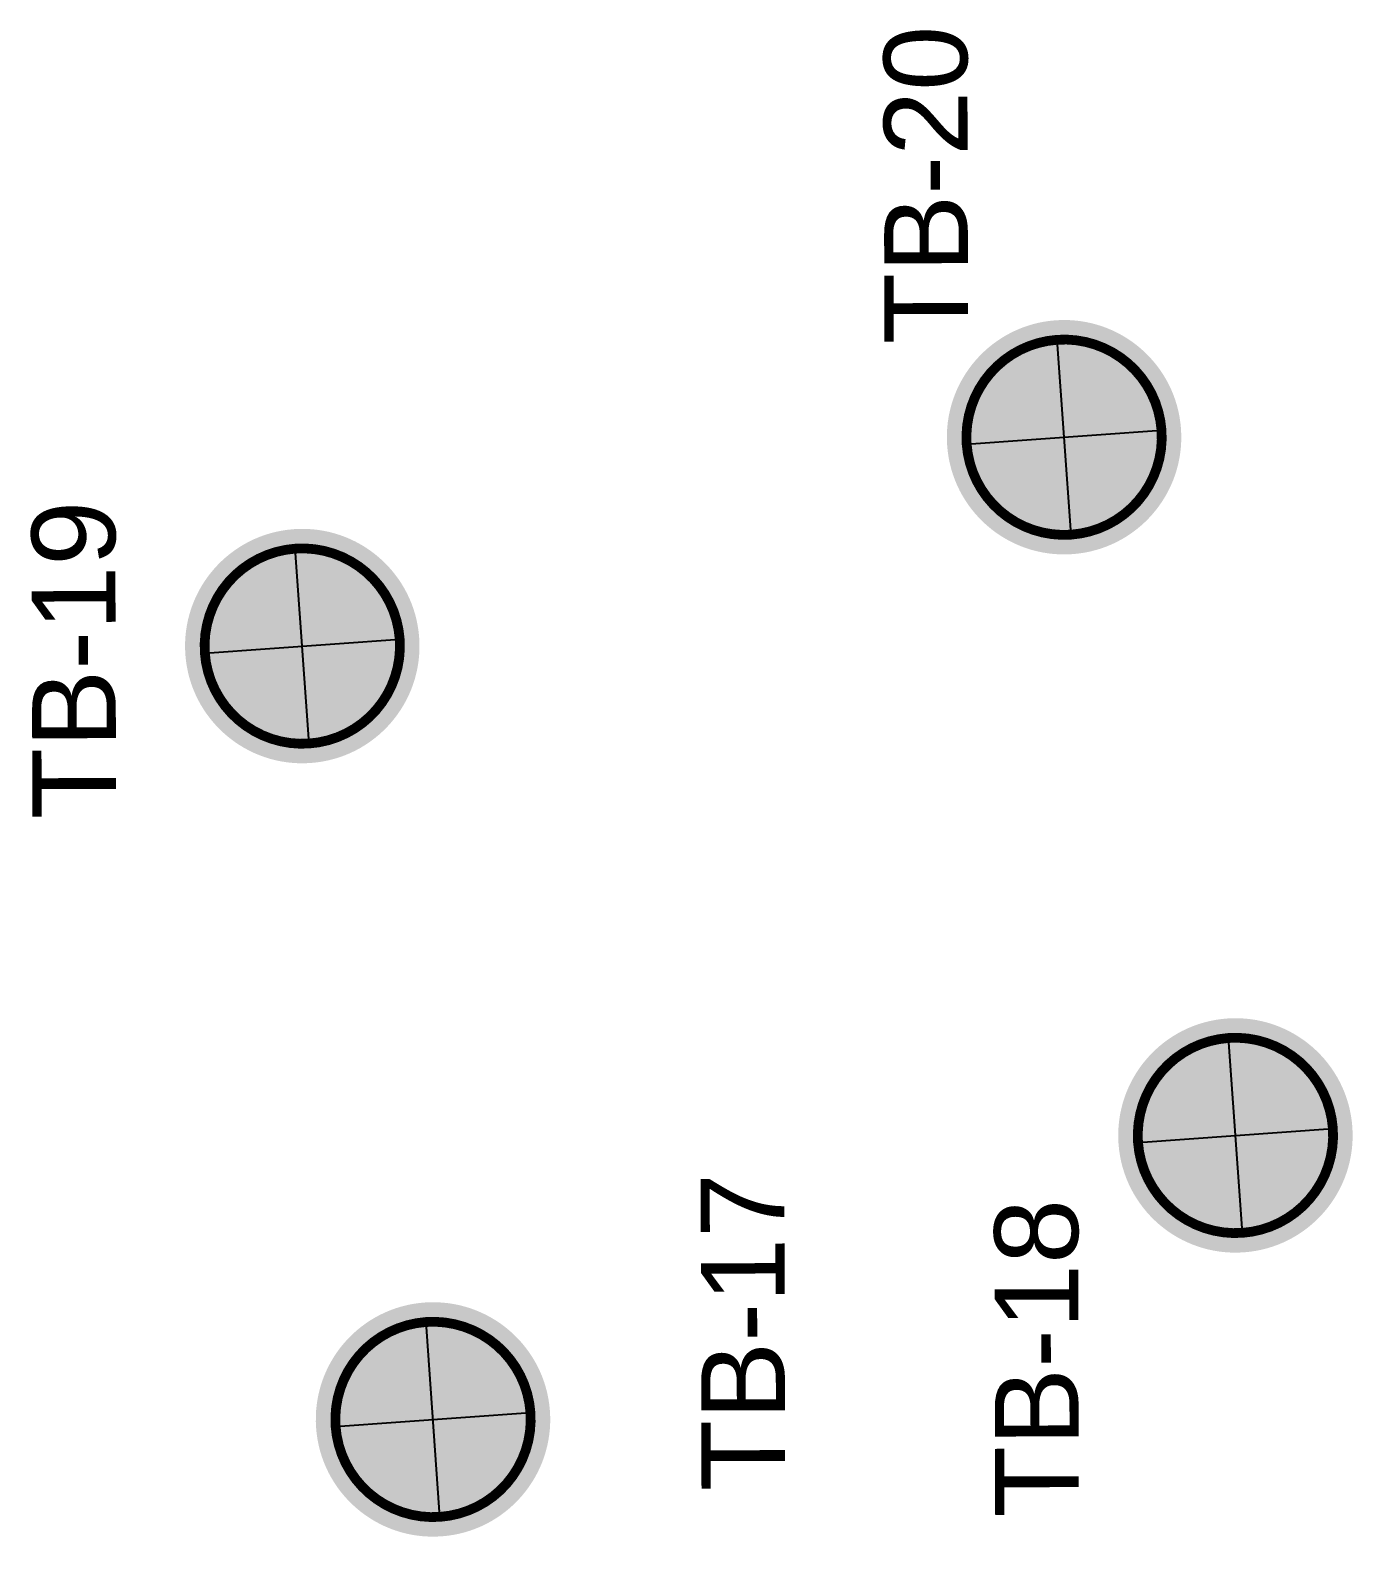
# Model space of a CAD drawing. Header units: millimetres. Extents: x 219800 to 220983, y 445090 to 449885.
# Drawn here: x 219799.9 to 219857.1, y 446433.1 to 446498.2 of the extents above; entities that cross this region are included whole.
import ezdxf

# ---------------------------------------------------------------- set-up
doc = ezdxf.new("R2010")
doc.units = ezdxf.units.MM
doc.layers.add('!NTB', color=1, linetype='Continuous')
doc.layers.add('보링점', color=2, linetype='Continuous')
doc.styles.get("Standard").update_dxf_attribs({"font": 'arial.ttf'})

# ---------------------------------------------------------------- blocks, each defined once
blk = doc.blocks.new('NTB')
at = {"layer": '!NTB'}
blk.add_hatch(color=255, dxfattribs=at).paths.add_polyline_path([(-6, 0, 1), (6, 0, 1)])
h = blk.add_hatch(color=256, dxfattribs=at)
h.paths.add_polyline_path([(0, 4.9, 0.414214), (-4.9, 0), (0, 0)])
h.paths.add_polyline_path([(4.9, 0), (0, 0), (0, -4.9, 0.414214)])
at = {"layer": '!NTB', "const_width": 0.5, "flags": 128}
blk.add_lwpolyline([(-5, 0, -1), (5, 0, -1)], format="xyb", close=True, dxfattribs=at)
at = {"layer": '!NTB'}
for points in [[(0, 5), (0, -5)], [(-5, 0), (5, 0)]]:
    blk.add_lwpolyline(points, dxfattribs=at)

msp = doc.modelspace()

# ---------------------------------------------------------------- block references
at = {"layer": '!NTB', "color": 1, "xscale": 0.84, "yscale": 0.84, "zscale": 0.84, "rotation": 94.09000000044573}
for p in [(219844.316, 446480.683), (219811.559, 446471.702), (219851.684, 446450.661), (219817.181, 446438.449)]:
    msp.add_blockref('NTB', p, dxfattribs=at)

# ---------------------------------------------------------------- texts
at = {"layer": '보링점'}
for s, p in [('TB-20', (219840.192, 446484.686)), ('TB-19', (219803.555, 446464.262)), ('TB-17', (219832.326, 446435.363)), ('TB-18', (219844.953, 446434.239))]:
    msp.add_text(s, height=3.6, rotation=90.16642, dxfattribs=at).set_placement(p)

doc.saveas('drawing.dxf')
